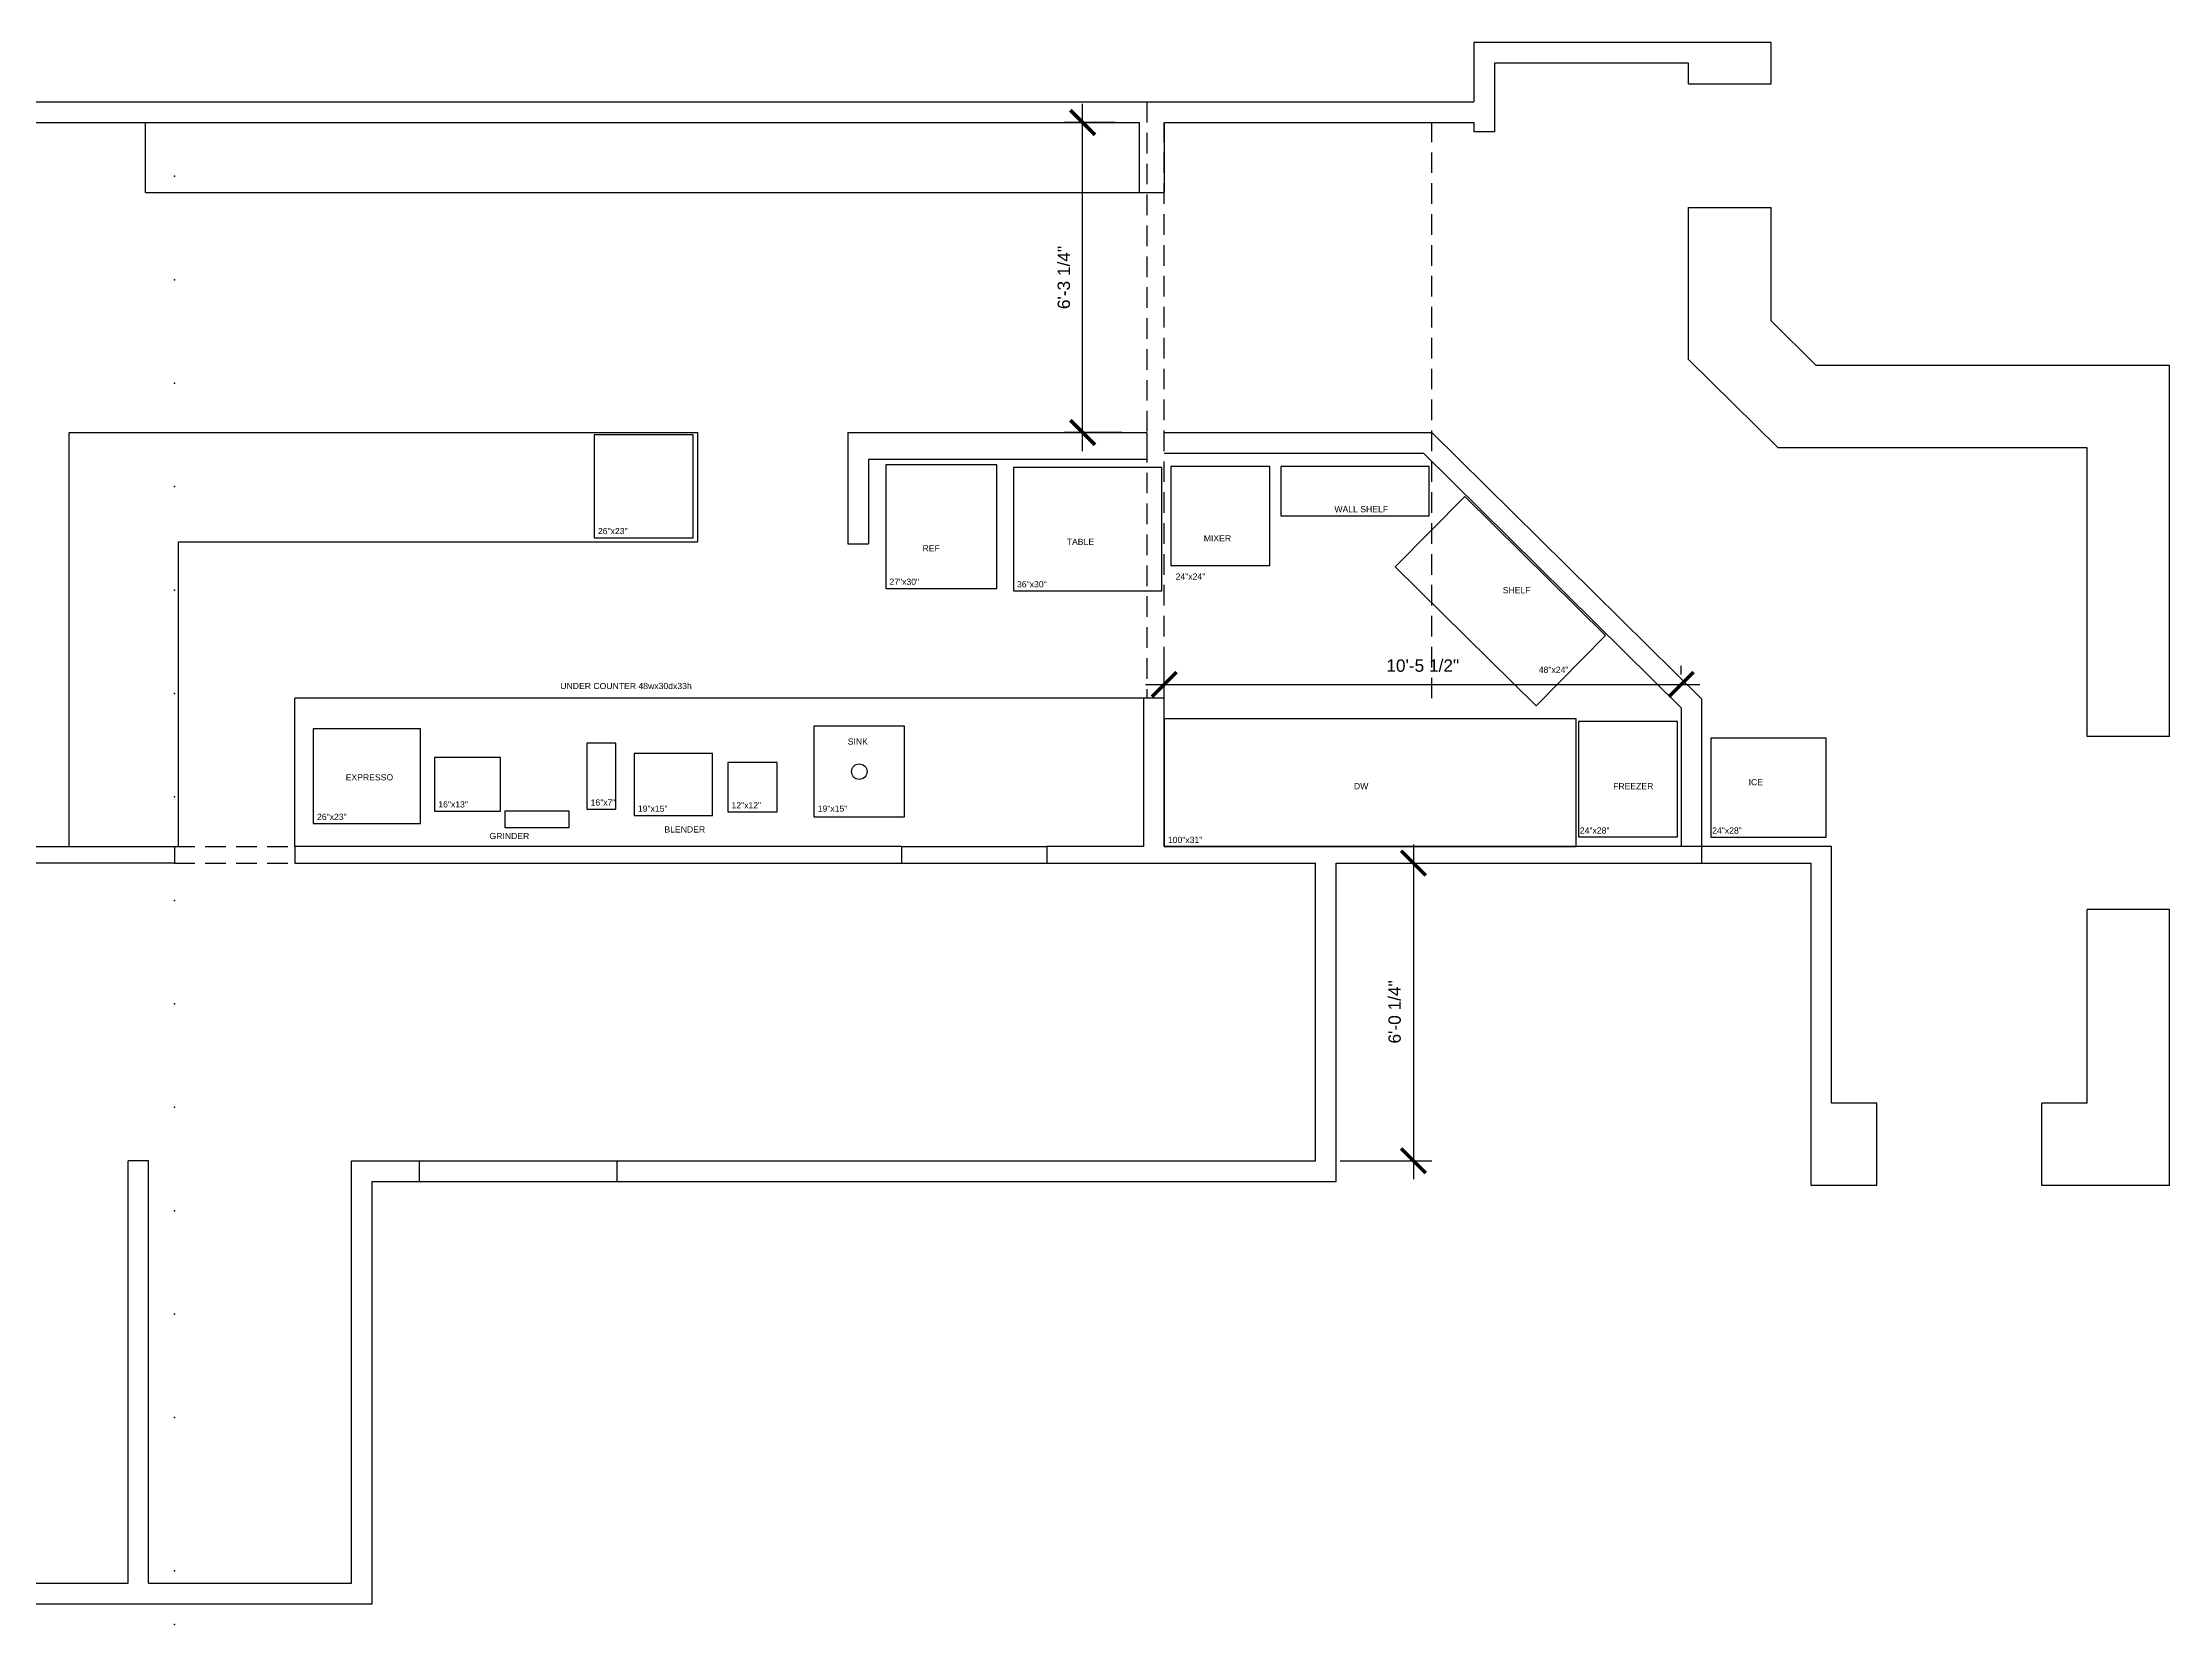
# Model space of a CAD drawing. Header units: inches. Extents: x -5 to 783, y -15 to 369.
# Drawn here: x 266 to 783, y -15 to 369 of the extents above; entities that cross this region are included whole.
import ezdxf

# ---------------------------------------------------------------- set-up
doc = ezdxf.new("R2010")
doc.units = ezdxf.units.IN
doc.header["$LTSCALE"] = 20
doc.linetypes.add('HIDDEN', pattern=[0.375, 0.25, -0.125])
doc.layers.add('furniture', color=51, linetype='Continuous')
doc.styles.get("Standard").update_dxf_attribs({"font": 'arial.ttf'})
doc.dimstyles.new('Arch96', dxfattribs={"dimscale": 96, "dimtxt": 0.03125, "dimasz": 0.0625, "dimexe": 0.046875, "dimexo": 0.0625, "dimgap": 0.03125, "dimtad": 1, "dimtoh": 1, "dimdec": 4, "dimzin": 3, "dimdsep": 46, "dimlunit": 4, "dimtxsty": 'Standard', "dimblk1": 'ARCHTICK', "dimblk2": 'ARCHTICK', "dimsah": 1, "dimcen": 0.1875, "dimdle": 0.046875, "dimclrd": 256, "dimclre": 256, "dimclrt": 256, "dimaunit": 1, "dimadec": 3, "dimazin": 2, "dimtfac": 1, "dimtdec": 4, "dimtmove": 2, "dimatfit": 3, "dimldrblk": 'ARO14', "dimfxl": 1, "dimfrac": 2, "dimlwd": -3, "dimlwe": -3, "dimarcsym": 0})

# ---------------------------------------------------------------- blocks, each defined once
blk = doc.blocks.new('_ARCHTICK')
at = {"linetype": 'ByBlock', "const_width": 0.15}
blk.add_lwpolyline([(-0.5, -0.5), (0.5, 0.5)], dxfattribs=at)
blk = doc.blocks.new('*D16')
at = {"lineweight": -3, "transparency": 16777216}
for p, q in [((598.99, 174.25), (598.99, 93)), ((581.25, 169.75), (603.49, 169.75)), ((581.25, 97.5), (603.49, 97.5))]:
    blk.add_line(p, q, dxfattribs=at)
at = {"layer": 'Defpoints', "color": 0, "transparency": 16777216}
for p in [(575.25, 169.75), (575.25, 97.5), (598.99, 97.5)]:
    blk.add_point(p, dxfattribs=at)
at = {"lineweight": -3, "transparency": 16777216, "xscale": 6, "yscale": 6, "zscale": 6}
for p, rotation in [((598.99, 169.75), 90), ((598.99, 97.5), 270)]:
    blk.add_blockref('_ARCHTICK', p, dxfattribs=dict(at, rotation=rotation))
at = {"transparency": 16777216, "insert": (594.44, 133.63), "char_height": 3, "attachment_point": 5, "rotation": 90}
blk.add_mtext('6\'-0 1/4"', dxfattribs=at)
blk = doc.blocks.new('ARO14')
blk.add_line((0, 0), (-1.021, 0))
at = {"const_width": 0.0625}
blk.add_lwpolyline([(-0.77, 0.468), (0, 0), (-0.77, -0.468)], dxfattribs=at)
blk = doc.blocks.new('*D17')
at = {"lineweight": -3, "transparency": 16777216}
for p, q in [((518.71, 269.75), (518.71, 354)), ((526.52, 349.5), (514.21, 349.5)), ((528.25, 274.25), (514.21, 274.25))]:
    blk.add_line(p, q, dxfattribs=at)
at = {"layer": 'Defpoints', "color": 0, "transparency": 16777216}
for p in [(518.71, 349.5), (532.52, 349.5), (534.25, 274.25)]:
    blk.add_point(p, dxfattribs=at)
at = {"lineweight": -3, "transparency": 16777216, "xscale": 6, "yscale": 6, "zscale": 6}
for p, rotation in [((518.71, 349.5), 90), ((518.71, 274.25), 270)]:
    blk.add_blockref('_ARCHTICK', p, dxfattribs=dict(at, rotation=rotation))
at = {"transparency": 16777216, "insert": (514.15, 311.88), "char_height": 3, "attachment_point": 5, "rotation": 90}
blk.add_mtext('6\'-3 1/4"', dxfattribs=at)
blk = doc.blocks.new('*D18')
at = {"lineweight": -3, "transparency": 16777216}
for p, q in [((538.5, 210.75), (538.5, 217.61)), ((664, 215.5), (664, 217.61)), ((534, 213.11), (668.5, 213.11))]:
    blk.add_line(p, q, dxfattribs=at)
at = {"layer": 'Defpoints', "color": 0, "transparency": 16777216}
for p in [(664, 213.11), (664, 209.5), (538.5, 204.75)]:
    blk.add_point(p, dxfattribs=at)
at = {"lineweight": -3, "transparency": 16777216, "xscale": 6, "yscale": 6, "zscale": 6, "rotation": 180}
blk.add_blockref('_ARCHTICK', (538.5, 213.11), dxfattribs=at)
at = {"lineweight": -3, "transparency": 16777216, "xscale": 6, "yscale": 6, "zscale": 6}
blk.add_blockref('_ARCHTICK', (664, 213.11), dxfattribs=at)
at = {"transparency": 16777216, "insert": (601.25, 217.66), "char_height": 3, "attachment_point": 5}
blk.add_mtext('10\'-5 1/2"', dxfattribs=at)

msp = doc.modelspace()

# ---------------------------------------------------------------- linework, layer by layer
for p, q in [((613.63485, 368.91187), (613.63485, 354.5)), ((685.79269, 368.91187), (613.63485, 368.91187)), ((685.79269, 358.91187), (685.79269, 368.91187)), ((618.63485, 363.91187), (618.63485, 347.23896)), ((665.79269, 363.91187), (618.63485, 363.91187)), ((665.79269, 358.91187), (665.79269, 363.91187)), ((665.79269, 358.91187), (685.79269, 358.91187)), ((-5, 354.5), (613.63485, 354.5)), ((0, 349.5), (532.52083, 349.5)), ((532.52083, 332.5), (532.52083, 349.5)), ((538.58542, 332.5), (538.58542, 349.5)), ((538.58542, 349.5), (613.63485, 349.5)), ((613.63485, 349.5), (613.63485, 347.23896)), ((613.63485, 349.5), (613.63485, 347.23896)), ((618.63485, 347.23896), (613.63485, 347.23896)), ((532.52083, 332.5), (538.58542, 332.5)), ((665.79269, 291.95875), (665.79269, 328.91187)), ((665.79269, 328.91187), (685.79269, 328.91187)), ((685.79269, 301.33056), (685.79269, 328.91187)), ((685.79269, 301.33056), (696.7487, 290.5)), ((665.79269, 291.95875), (687.5, 270.5)), ((782.5, 290.5), (696.7487, 290.5)), ((782.5, 200.5), (782.5, 290.5)), ((461.75, 274.25), (461.75, 247.25)), ((461.75, 274.25), (534.25, 274.25)), ((534.25, 274.25), (534.25, 267.75)), ((538.5, 274.25), (603.5, 274.25)), ((603.5, 274.25), (669, 209.5)), ((538.5, 269.25), (601.44578, 269.25)), ((601.44578, 269.25), (664, 207.41205)), ((762.5, 270.5), (687.5, 270.5)), ((762.5, 200.5), (762.5, 270.5)), ((466.75, 267.75), (534.25, 267.75)), ((466.75, 267.75), (466.75, 247.25)), ((461.75, 247.25), (466.75, 247.25)), ((533.5, 209.75), (533.5, 173.75)), ((538.5, 209.75), (533.5, 209.75)), ((538.5, 173.75), (538.5, 209.75)), ((664, 207.41205), (664, 173.75)), ((669, 169.75), (669, 209.5)), ((782.5, 200.5), (762.5, 200.5)), ((327.5, 173.75), (327.5, 169.75)), ((474.75, 173.75), (327.5, 173.75)), ((474.75, 173.75), (474.75, 169.75)), ((474.75, 173.75), (510, 173.75)), ((533.5, 173.75), (510, 173.75)), ((510, 173.75), (510, 169.75)), ((700.5, 173.75), (538.5, 173.75)), ((700.5, 111.5), (700.5, 173.75)), ((327.5, 169.75), (474.75, 169.75)), ((474.75, 169.75), (510, 169.75)), ((510, 169.75), (575.25, 169.75)), ((575.25, 97.5), (575.25, 169.75)), ((580.25, 92.5), (580.25, 169.75)), ((580.25, 169.75), (695.5, 169.75)), ((695.5, 91.5), (695.5, 169.75)), ((762.5, 111.5), (762.5, 158.5)), ((782.5, 158.5), (762.5, 158.5)), ((782.5, 91.5), (782.5, 158.5)), ((711.5, 111.5), (700.5, 111.5)), ((711.5, 91.5), (711.5, 111.5)), ((762.5, 111.5), (751.5, 111.5)), ((751.5, 91.5), (751.5, 111.5)), ((287, -5), (287, 97.5)), ((292, 97.5), (287, 97.5)), ((292, -5), (292, 97.5)), ((341.25, 97.5), (357.75, 97.5)), ((341.25, -5), (341.25, 97.5)), ((357.75, 92.5), (357.75, 97.5)), ((357.75, 97.5), (405.75, 97.5)), ((405.75, 92.5), (405.75, 97.5)), ((405.75, 97.5), (575.25, 97.5)), ((346.25, 92.5), (357.75, 92.5)), ((346.25, -10), (346.25, 92.5)), ((357.75, 92.5), (405.75, 92.5)), ((405.75, 92.5), (580.25, 92.5)), ((711.5, 91.5), (695.5, 91.5)), ((782.5, 91.5), (751.5, 91.5)), ((0, -5), (287, -5)), ((292, -5), (341.25, -5)), ((-5, -10), (346.25, -10))]:
    msp.add_line(p, q)
at = {"linetype": 'HIDDEN'}
for p, q in [((534.25, 354.5), (534.25, 209.75)), ((538.5, 209.75), (538.5, 349.5)), ((603.5, 209.75), (603.5, 349.5)), ((298.25, 173.75), (327.5, 173.75)), ((298.25, 169.75), (327.5, 169.75))]:
    msp.add_line(p, q, dxfattribs=at)
msp.add_lwpolyline([(259.75, 173.75), (298.25, 173.75), (298.25, 169.75), (259.75, 169.75)], close=True)
for p in [(298.25, 336.45294), (298.25, 311.3458), (298.25, 286.23865), (298.25, 286.23865), (298.25, 261.13151), (298.25, 261.13151), (298.25, 236.02437), (298.25, 236.02437), (298.25, 236.02437), (298.25, 210.91723), (298.25, 210.91723), (298.25, 185.81008), (298.25, 185.81008), (298.25, 160.70294), (298.25, 135.5958), (298.25, 135.5958), (298.25, 110.48865), (298.25, 85.38151), (298.25, 85.38151), (298.25, 60.27437), (298.25, 35.16723), (298.25, 35.16723), (298.25, -2), (298.25, -15.04706)]:
    msp.add_point(p)
at = {"layer": 'furniture'}
for p, q in [((291.28083, 332.5), (291.28083, 349.5)), ((291.28083, 332.5), (538.58542, 332.5)), ((532.52083, 332.5), (538.58542, 332.5)), ((272.75, 173.75), (272.75, 274.25)), ((272.75, 274.25), (425.25, 274.25)), ((425.25, 274.25), (425.25, 247.75)), ((299.25, 173.75), (299.25, 247.75)), ((299.25, 247.75), (425.25, 247.75)), ((533.5, 209.75), (327.5, 209.75)), ((327.5, 173.75), (327.5, 209.75))]:
    msp.add_line(p, q, dxfattribs=at)
for points in [[(400.16645, 248.72012), (424.16645, 248.72012), (424.16645, 273.72012), (400.16645, 273.72012)], [(470.91411, 236.41183), (497.91411, 236.41183), (497.91411, 266.41183), (470.91411, 266.41183)], [(501.8867, 235.79481), (537.8867, 235.79481), (537.8867, 265.79481), (501.8867, 265.79481)], [(540.12857, 242.00353), (564.12857, 242.00353), (564.12857, 266.00353), (540.12857, 266.00353)], [(566.81972, 254.00353), (602.81972, 254.00353), (602.81972, 266.00353), (566.81972, 266.00353)], [(628.75253, 207.93873), (645.61169, 225.01996), (611.44922, 258.73829), (594.59006, 241.65705)], [(331.97731, 179.35341), (357.97731, 179.35341), (357.97731, 202.35341), (331.97731, 202.35341)], [(453.5, 180.94911), (475.5, 180.94911), (475.5, 202.94911), (453.5, 202.94911)], [(538.5, 173.75), (638.5, 173.75), (638.5, 204.75), (538.5, 204.75)], [(639.08557, 176.0839), (663.08557, 176.0839), (663.08557, 204.0839), (639.08557, 204.0839)], [(405.37444, 182.83325), (405.37444, 198.83325), (398.37444, 198.83325), (398.37444, 182.83325)], [(409.86094, 181.34006), (428.86094, 181.34006), (428.86094, 196.34006), (409.86094, 196.34006)], [(671.19399, 176.07104), (699.19399, 176.07104), (699.19399, 200.07104), (671.19399, 200.07104)], [(361.40895, 182.37599), (377.40895, 182.37599), (377.40895, 195.37599), (361.40895, 195.37599)], [(432.57587, 182.15242), (444.57587, 182.15242), (444.57587, 194.15242), (432.57587, 194.15242)], [(378.51992, 182.45798), (394.00429, 182.45798), (394.00429, 178.27805), (378.51992, 178.27805)]]:
    msp.add_lwpolyline(points, close=True, dxfattribs=at)
msp.add_circle((464.5, 191.94911), 1.87909, dxfattribs=at)

# ---------------------------------------------------------------- texts
at = {"layer": 'furniture', "char_height": 1.5, "attachment_point": 1}
for s, width, insert in [('WALL SHELF', 14.7967491, (579.81278, 256.40141)), ('26"x23"', 7.2146084, (401.06279, 251.09671)), ('TABLE', 7.2146084, (514.84646, 248.46653)), ('MIXER', 7.2146084, (548.10552, 249.33843)), ('REF', 7.2146084, (479.84151, 246.8971)), ('27"x30"', 7.2146084, (471.81046, 238.78842)), ('36"x30"', 7.2146084, (502.78305, 238.1714)), ('24"x24"', 7.2146084, (541.27991, 240.05111)), ('SHELF', 7.2146084, (620.67717, 236.74713)), ('48"x24"', 7.2146084, (629.42254, 217.41528)), ('UNDER COUNTER 48wx30dx33h', 43.9043512, (391.91857, 213.48504)), ('SINK', 7.2146084, (461.69498, 200.00138)), ('EXPRESSO', 7.2146084, (339.82798, 191.3147)), ('DW', 7.2146084, (584.55846, 189.18114)), ('FREEZER', 7.2146084, (647.46536, 189.18114)), ('ICE ', 7.2146084, (680.35046, 190.14701)), ('26"x23"', 7.2146084, (332.87365, 181.73)), ('16"x13"', 7.2146084, (362.30529, 184.75258)), ('16"x7"', 7.2146084, (399.27078, 185.20983)), ('19"x15"', 7.2146084, (410.75728, 183.71665)), ('12"x12"', 7.2146084, (433.47221, 184.529)), ('19"x15"', 7.2146084, (454.39634, 183.71665)), ('GRINDER', 7.2146084, (374.73719, 177.07484)), ('BLENDER', 7.2146084, (417.1864, 178.67195)), ('100"x31"', 7.2146084, (539.39634, 176.12659)), ('24"x28"', 7.2146084, (639.39634, 178.41013)), ('24"x28"', 7.2146084, (671.50476, 178.41013))]:
    msp.add_mtext_dynamic_manual_height_columns(s, width=width, gutter_width=12.5, heights=[0], dxfattribs=dict(at, insert=insert))

# ---------------------------------------------------------------- dimensions: what is measured, and where the dimension line sits
for base, p1, p2, picture, middle in [((518.70638, 349.5), (534.25, 274.25), (532.52083, 349.5), '*D17', (514.1542, 311.875)), ((598.9913, 97.5), (575.25, 169.75), (575.25, 97.5), '*D16', (594.44014, 133.625))]:
    dim = msp.add_linear_dim(base=base, p1=p1, p2=p2, angle=90, dimstyle='Arch96')
    dim.commit()
    dim.dimension.update_dxf_attribs({"geometry": picture, "text_midpoint": middle})
dim = msp.add_linear_dim(base=(664, 213.10657), p1=(538.5, 204.75), p2=(664, 209.5), dimstyle='Arch96')
dim.commit()
dim.dimension.update_dxf_attribs({"geometry": '*D18', "text_midpoint": (601.25, 217.65773)})

doc.saveas('drawing.dxf')
